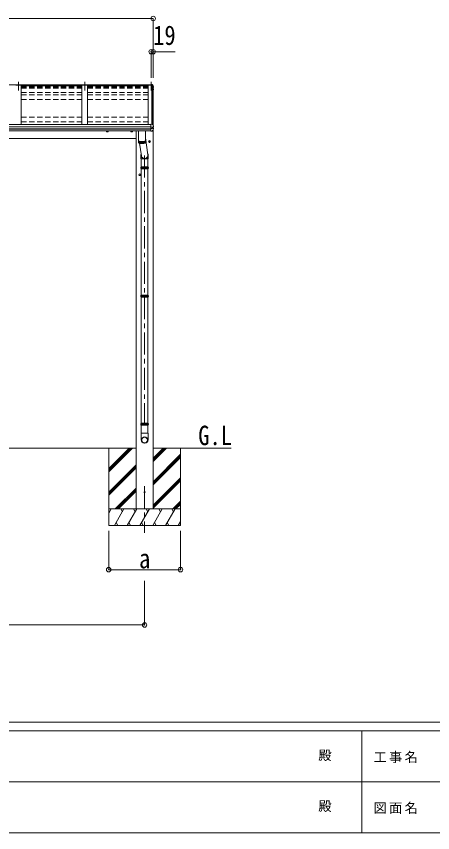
# Model space of a CAD drawing. Units: millimetres at full size, sheet at 1:40; details may follow other scales. Extents: x -11243 to 11243, y -7760 to 7760.
# Drawn here: x -3725 to 42, y -7760 to -376 of the extents above; entities that cross this region are included whole.
import ezdxf
from ezdxf.enums import TextEntityAlignment as Align

# ---------------------------------------------------------------- set-up
doc = ezdxf.new("R2010")
doc.units = ezdxf.units.MM
doc.header["$LTSCALE"] = 40
doc.header["$PDMODE"] = 32
doc.header["$PDSIZE"] = 40
doc.linetypes.add('CHAIN1', pattern=[8, 5, -1, 1, -1])
doc.linetypes.add('DASHED1', pattern=[1.8, 1.2, -0.6])
for name, color, linetype, lineweight in [('0-0_0', 7, 'Continuous', 9), ('0-1_本体', 5, 'CHAIN1', 9), ('0-3_ELV2', 4, 'Continuous', 9), ('0-6_OTH_LINE', 6, 'Continuous', 9), ('0-7_SHAPE', 4, 'Continuous', 9), ('0-9_OUTLINE', 7, 'Continuous', 9), ('F-0_240', 7, 'Continuous', 9)]:
    doc.layers.add(name, color=color, linetype=linetype, lineweight=lineweight)
doc.styles.add('ＭＳ ゴシック', font='')
doc.styles.get('ＭＳ ゴシック').set_extended_font_data('MS Gothic')

msp = doc.modelspace()

# ---------------------------------------------------------------- linework, layer by layer
at = {"layer": '0-0_0'}
for p, q in [((-2641.61, -4281.4), (-7170.61, -4281.4)), ((-2889.61, -4281.4), (-2889.61, -4981.4)), ((-2889.61, -4467.38), (-2703.63, -4281.4)), ((-2889.61, -4481.52), (-2689.48, -4281.4)), ((-2889.61, -4495.66), (-2675.34, -4281.4)), ((-2889.61, -4283.53), (-2887.47, -4281.4)), ((-1779.98, -4281.4), (-2487.61, -4281.4)), ((-2487.61, -4402.03), (-2366.97, -4281.4)), ((-2487.61, -4387.89), (-2381.12, -4281.4)), ((-2487.61, -4373.74), (-2395.26, -4281.4)), ((-2239.61, -4281.4), (-2239.61, -4981.4)), ((-2487.61, -4585.87), (-2239.61, -4337.88)), ((-2487.61, -4600.02), (-2239.61, -4352.02)), ((-2487.61, -4614.16), (-2239.61, -4366.16)), ((-2889.61, -4679.51), (-2641.61, -4431.51)), ((-2889.61, -4693.65), (-2641.61, -4445.65)), ((-2889.61, -4707.79), (-2641.61, -4459.79)), ((-2487.61, -4798.01), (-2239.61, -4550.01)), ((-2487.61, -4812.15), (-2239.61, -4564.15)), ((-2829.36, -4831.4), (-2641.61, -4643.64)), ((-2487.61, -4826.29), (-2239.61, -4578.29)), ((-2815.22, -4831.4), (-2641.61, -4657.78)), ((-2801.08, -4831.4), (-2641.61, -4671.92)), ((-2308.86, -4831.4), (-2239.61, -4762.14)), ((-2294.72, -4831.4), (-2239.61, -4776.28)), ((-2280.58, -4831.4), (-2239.61, -4790.42)), ((-2239.61, -4831.4), (-2889.61, -4831.4)), ((-2889.61, -4871.49), (-2866.46, -4831.4)), ((-2881.46, -4857.38), (-2889.61, -4843.26)), ((-2837.59, -4981.4), (-2750.99, -4831.4)), ((-2765.99, -4857.38), (-2780.99, -4831.4)), ((-2722.12, -4981.4), (-2635.52, -4831.4)), ((-2650.52, -4857.38), (-2665.52, -4831.4)), ((-2606.65, -4981.4), (-2520.05, -4831.4)), ((-2535.05, -4857.38), (-2550.05, -4831.4)), ((-2491.18, -4981.4), (-2404.58, -4831.4)), ((-2419.58, -4857.38), (-2434.58, -4831.4)), ((-2375.71, -4981.4), (-2289.11, -4831.4)), ((-2319.11, -4831.4), (-2304.11, -4857.38)), ((-2260.24, -4981.4), (-2239.61, -4945.66)), ((-2889.61, -4981.4), (-2239.61, -4981.4)), ((-2822.59, -4955.42), (-2807.59, -4981.4)), ((-2707.12, -4955.42), (-2692.12, -4981.4)), ((-2591.65, -4955.42), (-2576.65, -4981.4)), ((-2476.18, -4955.42), (-2461.18, -4981.4)), ((-2360.71, -4955.42), (-2345.71, -4981.4)), ((-2245.24, -4955.42), (-2239.61, -4965.18))]:
    msp.add_line(p, q, dxfattribs=at)
at = {"layer": '0-0_0', "linetype": 'DASHED1'}
msp.add_line((-2487.61, -4831.4), (-2641.61, -4831.4), dxfattribs=at)
at = {"layer": '0-1_本体'}
for p, q in [((-3706.11, -968.41), (-3706.11, -1047.67)), ((-3106.11, -968.02), (-3106.11, -1047.28)), ((-2506.11, -968.02), (-2506.11, -1047.28)), ((-2564.61, -1635.49), (-2564.61, -4080.11)), ((-2564.61, -4625.45), (-2564.61, -5046.53))]:
    msp.add_line(p, q, dxfattribs=at)
at = {"layer": '0-3_ELV2'}
for p, q in [((-7306.11, -996.3), (-2506.11, -996.3)), ((-3681.11, -999.58), (-3731.11, -999.58)), ((-3681.11, -999.58), (-3681.11, -1355.84)), ((-3681.11, -1004.98), (-3131.11, -1004.98)), ((-3081.11, -999.58), (-3131.11, -999.58)), ((-3131.11, -999.58), (-3131.11, -1355.84)), ((-3081.11, -999.58), (-3081.11, -1355.84)), ((-3081.11, -1004.98), (-2531.11, -1004.98)), ((-2494.23, -999.58), (-2531.11, -999.58)), ((-2531.11, -999.58), (-2531.11, -1355.84)), ((-2509.1, -996.3), (-2509.1, -993.44)), ((-2509.1, -993.44), (-2494.94, -994.21)), ((-2506.1, -996.3), (-2509.1, -996.3)), ((-2506.11, -999.58), (-2506.11, -996.3)), ((-2506.1, -996.3), (-2506.1, -999.52)), ((-2506.1, -998.54), (-2495.27, -999.14)), ((-2495.27, -999.52), (-2506.1, -999.52)), ((-2499.81, -1353.26), (-2499.81, -999.58)), ((-2495.27, -999.14), (-2494.9, -996.67)), ((-2495.27, -999.14), (-2495.27, -999.57)), ((-2495.13, -999.36), (-2494.9, -997.87)), ((-2493.93, -999.42), (-2495.13, -999.36)), ((-2487.11, -1018.13), (-2494.23, -999.58)), ((-2494.11, -999.89), (-2494.11, -1347.89)), ((-2487.11, -1018.13), (-2487.11, -1362.41)), ((-2487.11, -1019.16), (-2486.54, -1019.05)), ((-2487.11, -1019.51), (-2486.54, -1019.4)), ((-2485.68, -1020.76), (-2487.11, -1021.03)), ((-2487.11, -1032.82), (-2485.97, -1032.96)), ((-2484.63, -1015.47), (-2484.63, -1019.48)), ((-2487.11, -1036.83), (-2485.28, -1037.18)), ((-2486.25, -1038.52), (-2487.11, -1038.36)), ((-2484.27, -1034.08), (-2484.26, -1034.14)), ((-2484.23, -1034.41), (-2484.23, -1038.46)), ((-7303.11, -1355.84), (-2509.11, -1355.84)), ((-7303.11, -1375.36), (-2509.11, -1375.36)), ((-7303.11, -1376.27), (-2509.11, -1376.27)), ((-7303.11, -1393.5), (-2509.11, -1393.5)), ((-7303.11, -1395.47), (-2509.11, -1395.47)), ((-2509.11, -1416.28), (-2509.11, -1352.81)), ((-2509.11, -1378.12), (-2494.31, -1378.22)), ((-2509.11, -1391.98), (-2494.31, -1391.78)), ((-2492.66, -1378.12), (-2486.28, -1377.33)), ((-2492.11, -1378.06), (-2492.11, -1391.85)), ((-2492.11, -1385.84), (-2484.87, -1387.24)), ((-2487.61, -1400.9), (-2487.61, -4831.4)), ((-2487.11, -1377.44), (-2487.11, -1386.81)), ((-2485.4, -1377.19), (-2485.41, -1377.19)), ((-2485.4, -1377.19), (-2485.33, -1377.18)), ((-2484.53, -1376.2), (-2484.53, -1369.69)), ((-2484.06, -1394.75), (-2484.06, -1388.22)), ((-7303.11, -1413.49), (-2509.11, -1413.49)), ((-2641.61, -1413.49), (-2641.61, -4831.4)), ((-2509.11, -1416.28), (-2497.52, -1415.66)), ((-2496.73, -1415.19), (-2496.74, -1415.21)), ((-7170.61, -1481.4), (-2641.61, -1481.4))]:
    msp.add_line(p, q, dxfattribs=at)
at = {"layer": '0-3_ELV2', "linetype": 'DASHED1'}
for p, q in [((-3681.11, -1015.1), (-3131.11, -1015.1)), ((-3681.11, -1019.94), (-3131.11, -1019.94)), ((-3681.11, -1021.48), (-3131.11, -1021.48)), ((-3681.11, -1023.44), (-3131.11, -1023.44)), ((-3681.11, -1027.21), (-3131.11, -1027.21)), ((-3081.11, -1015.1), (-2531.11, -1015.1)), ((-3081.11, -1019.94), (-2531.11, -1019.94)), ((-3081.11, -1021.48), (-2531.11, -1021.48)), ((-3081.11, -1023.44), (-2531.11, -1023.44)), ((-3081.11, -1027.21), (-2531.11, -1027.21)), ((-3681.11, -1064.52), (-3131.11, -1064.52)), ((-3681.11, -1085.67), (-3131.11, -1085.67)), ((-3081.11, -1064.52), (-2531.11, -1064.52)), ((-3081.11, -1085.67), (-2531.11, -1085.67)), ((-3681.11, -1128.19), (-3131.11, -1128.19)), ((-3081.11, -1128.19), (-2531.11, -1128.19)), ((-3681.11, -1288.46), (-3131.11, -1288.46)), ((-3081.11, -1288.46), (-2531.11, -1288.46)), ((-3681.11, -1330.97), (-3131.11, -1330.97)), ((-3081.11, -1330.97), (-2531.11, -1330.97))]:
    msp.add_line(p, q, dxfattribs=at)
at = {"layer": '0-3_ELV2'}
for points in [[(-2509.1, -995.87), (-2494.9, -996.67), (-2494.9, -997.87), (-2493.79, -997.93)], [(-2495.21, -999.57), (-2495.13, -999.01), (-2495.13, -999.36)], [(-2492.3, -995.42), (-2488.05, -1006.03), (-2484.71, -1014.97), (-2484.64, -1015.25), (-2484.64, -1015.31)], [(-2492.3, -998.99), (-2491.3, -1001.48), (-2490.32, -1003.97), (-2489.35, -1006.47), (-2488.39, -1008.98), (-2487.45, -1011.49), (-2486.52, -1014.01), (-2485.61, -1016.53), (-2484.7, -1019.05)], [(-2484.64, -1015.31), (-2484.63, -1015.41), (-2484.63, -1015.47)], [(-2484.4, -1039.1), (-2485.87, -1041.64), (-2487.11, -1043.77)], [(-2484.26, -1034.09), (-2484.24, -1034.27), (-2484.23, -1034.41)], [(-2509.11, -1352.81), (-2495.11, -1353.49), (-2495.11, -1347.84), (-2493.34, -1347.93)], [(-2492.66, -1378.12), (-2492.9, -1378.15), (-2493.05, -1378.17)], [(-2492.47, -1348.55), (-2491.43, -1351.14), (-2490.41, -1353.72), (-2489.4, -1356.32), (-2488.41, -1358.91), (-2487.43, -1361.52), (-2486.47, -1364.13), (-2485.52, -1366.74), (-2484.59, -1369.36)], [(-2487.88, -1377.42), (-2486.64, -1377.37), (-2485.41, -1377.19)], [(-2484.59, -1369.36), (-2484.54, -1369.57), (-2484.53, -1369.69)], [(-2902.09, -1421.19), (-2908.59, -1417.44), (-2908.59, -1413.49)], [(-2902.09, -1421.19), (-2895.59, -1417.44), (-2895.59, -1413.49)], [(-2682.11, -1421.19), (-2688.61, -1417.44), (-2688.61, -1413.49)], [(-2682.11, -1421.19), (-2675.61, -1417.44), (-2675.61, -1413.49)], [(-2520.61, -1516.19), (-2527.11, -1512.44), (-2527.11, -1504.93), (-2520.61, -1501.18)], [(-2520.61, -1516.19), (-2514.11, -1512.44), (-2514.11, -1504.93), (-2520.61, -1501.18)], [(-2607.61, -1816.19), (-2614.11, -1812.44), (-2614.11, -1804.93), (-2607.61, -1801.18)], [(-2607.61, -1816.19), (-2601.11, -1812.44), (-2601.11, -1804.93), (-2607.61, -1801.18)]]:
    msp.add_lwpolyline(points, dxfattribs=at)
for centre, radius in [((-2520.61, -1508.69), 8.5), ((-2520.61, -1508.69), 7.7), ((-2520.61, -1508.69), 6.5), ((-2607.61, -1808.69), 8.5), ((-2607.61, -1808.69), 7.7), ((-2607.61, -1808.69), 6.5), ((-2564.61, -4681.4), 5)]:
    msp.add_circle(centre, radius, dxfattribs=at)
for centre, radius, start, end in [((-2494.53, -996.79), 2.62, 31.83445, 99.24), ((-2493.94, -999.72), 0.3, 21.99494, 87.04231), ((-2493.87, -999.63), 1.7, 22.00225, 87.0423), ((-2956.04, -1185.98), 498.52, 19.56907, 21.95354), ((-2486.6, -1018.76), 0.3, 280.95393, 327.06409), ((-2486.59, -1019.11), 0.299, 280.88931, 19.51522), ((-2485.98, -1035.29), 2.32, 60.30373, 87.34859), ((-2485.93, -1019.48), 1.3, 280.88938, 19.44863), ((-2485.53, -1034.37), 1.3, 10.02543, 80.23195), ((-2918.87, -790.2), 499.04, 329.90411, 330.14673), ((-2918.87, -790.55), 499.04, 329.90411, 330.14673), ((-2486.31, -1038.81), 0.299, 330.19129, 79.12168), ((-2485.53, -1038.46), 1.3, 330.27138, 79.1216), ((-2879.01, -1161.05), 459.05, 326.38357, 329.32444), ((-2493.39, -1348.93), 1, 22.05378, 87.04045), ((-2491.76, -1375.5), 16.37, 265.48312, 268.58725), ((-2485.53, -1376.2), 1, 281.45361, 0), ((-2485.06, -1388.22), 0.998, 0.05121, 79.086), ((-2485.06, -1394.75), 1, 329.32149, 0), ((-2902.09, -1413.69), 8.5, 178.68472, 1.31528), ((-2902.09, -1413.69), 7.7, 178.54804, 1.45196), ((-2902.09, -1413.69), 6.5, 178.27976, 1.72024), ((-2682.11, -1413.69), 8.5, 178.68482, 1.31518), ((-2682.11, -1413.69), 7.7, 178.54815, 1.45185), ((-2682.11, -1413.69), 6.5, 178.27991, 1.72009), ((-2497.57, -1414.66), 1, 273.10735, 326.38063)]:
    msp.add_arc(centre, radius, start, end, dxfattribs=at)
for centre, major_axis, ratio, start_param, end_param in [((-2492.95, -1370.6), (-9.96, -2.12), 0.734427, 1.2806875, 1.4059912), ((-2492.95, -1399.38), (-9.97, 1.96), 0.736539, 4.8664216, 4.9917253), ((-2493.11, -1391.66), (-1, 0.195), 0.067217, 2.8005545, 3.1546872)]:
    msp.add_ellipse(centre, major_axis=major_axis, ratio=ratio, start_param=start_param, end_param=end_param, dxfattribs=at)
at = {"layer": '0-6_OTH_LINE'}
for p, q in [((-7325.11, -396.3), (-2487.11, -396.3)), ((-2487.11, -396.3), (-2487.11, -931.77)), ((-2506.11, -696.3), (-2506.11, -931.77)), ((-2506.11, -696.3), (-2487.11, -696.3)), ((-2487.11, -696.3), (-2487.11, -931.77)), ((-2487.11, -696.3), (-2286.89, -696.3)), ((-2889.61, -5381.38), (-2889.61, -5031.4)), ((-2239.61, -5381.38), (-2239.61, -5031.4)), ((-2889.61, -5381.38), (-2239.61, -5381.38)), ((-2564.61, -5881.4), (-2564.61, -5481.4)), ((-7247.61, -5881.4), (-2564.61, -5881.4))]:
    msp.add_line(p, q, dxfattribs=at)
for p in [(-2487.11, -396.3), (-2506.11, -696.3), (-2487.11, -696.3), (-2889.61, -5381.38), (-2239.61, -5381.38), (-2564.61, -5881.4)]:
    msp.add_point(p, dxfattribs=at)
at = {"layer": '0-9_OUTLINE'}
for p, q in [((-2620.61, -1413.49), (-2620.61, -1501.6)), ((-2556.61, -1501.6), (-2556.61, -1413.49)), ((-2556.61, -1474.36), (-2534.95, -1627.59)), ((-2620.61, -1502.56), (-2620.61, -1518.02)), ((-2620.02, -1519.57), (-2620.02, -1504.12)), ((-2618.79, -1505.3), (-2618.79, -1520.76)), ((-2616.97, -1521.85), (-2616.97, -1506.39)), ((-2614.61, -1507.39), (-2614.61, -1522.84)), ((-2611.74, -1523.74), (-2611.74, -1508.28)), ((-2610.31, -1524.1), (-2592.97, -1639.24)), ((-2608.42, -1524.52), (-2608.42, -1509.06)), ((-2604.72, -1509.72), (-2604.72, -1525.17)), ((-2600.71, -1510.23), (-2600.71, -1525.68)), ((-2596.46, -1510.59), (-2596.46, -1526.04)), ((-2592.06, -1510.79), (-2592.06, -1526.25)), ((-2587.6, -1510.84), (-2587.6, -1526.29)), ((-2583.16, -1510.72), (-2583.16, -1526.17)), ((-2578.83, -1510.44), (-2578.83, -1525.9)), ((-2574.69, -1510.02), (-2574.69, -1525.47)), ((-2570.83, -1509.44), (-2570.83, -1524.9)), ((-2567.31, -1508.74), (-2567.31, -1524.19)), ((-2564.21, -1507.92), (-2564.21, -1523.37)), ((-2561.58, -1507), (-2561.58, -1522.45)), ((-2559.49, -1505.99), (-2559.49, -1521.45)), ((-2557.96, -1504.94), (-2557.96, -1520.4)), ((-2556.61, -1518.02), (-2556.61, -1502.56)), ((-2597.99, -1634.98), (-2597.99, -1666.57)), ((-2532, -1666.57), (-2597.99, -1666.57)), ((-2594.61, -1666.57), (-2594.61, -1737.44)), ((-2534.61, -1666.57), (-2534.61, -1737.44)), ((-2532, -1635.4), (-2532, -1666.57)), ((-2602.61, -1746.44), (-2526.61, -1746.44)), ((-2597.21, -1739.44), (-2532, -1739.44)), ((-2597.21, -1753.44), (-2532, -1753.44)), ((-2596.61, -1737.44), (-2532.61, -1737.44)), ((-2596.61, -1737.44), (-2596.61, -1739.44)), ((-2596.61, -1753.44), (-2596.61, -1755.44)), ((-2596.61, -1755.44), (-2532.61, -1755.44)), ((-2594.61, -1755.44), (-2594.61, -2897.41)), ((-2534.61, -1755.44), (-2534.61, -2897.41)), ((-2532.61, -1737.44), (-2532.61, -1739.44)), ((-2532.61, -1753.44), (-2532.61, -1755.44)), ((-2602.61, -2906.41), (-2526.61, -2906.41)), ((-2597.21, -2899.41), (-2532, -2899.41)), ((-2597.21, -2913.41), (-2532, -2913.41)), ((-2596.61, -2897.41), (-2532.61, -2897.41)), ((-2596.61, -2897.41), (-2596.61, -2899.41)), ((-2596.61, -2913.41), (-2596.61, -2915.41)), ((-2596.61, -2915.41), (-2532.61, -2915.41)), ((-2594.61, -2915.41), (-2594.61, -4057.38)), ((-2534.61, -2915.41), (-2534.61, -4057.38)), ((-2532.61, -2897.41), (-2532.61, -2899.41)), ((-2532.61, -2913.41), (-2532.61, -2915.41)), ((-2597.21, -4059.38), (-2532, -4059.38)), ((-2596.61, -4057.38), (-2532.61, -4057.38)), ((-2596.61, -4057.38), (-2596.61, -4059.38)), ((-2532.61, -4057.38), (-2532.61, -4059.38)), ((-2602.61, -4066.38), (-2526.61, -4066.38)), ((-2597.21, -4073.38), (-2532, -4073.38)), ((-2596.61, -4073.38), (-2596.61, -4075.38)), ((-2596.61, -4075.38), (-2532.61, -4075.38)), ((-2594.61, -4075.38), (-2594.61, -4146.38)), ((-2534.61, -4075.38), (-2534.61, -4146.38)), ((-2532.61, -4073.38), (-2532.61, -4075.38)), ((-2532.76, -4146.38), (-2596.46, -4146.38)), ((-2596.46, -4146.38), (-2596.46, -4205.66)), ((-2532.76, -4146.38), (-2532.76, -4205.66))]:
    msp.add_line(p, q, dxfattribs=at)
for points in [[(-2620.61, -1501.6), (-2620.6, -1501.74), (-2620.49, -1502.3), (-2620.24, -1502.85), (-2619.84, -1503.4), (-2619.3, -1503.94), (-2618.61, -1504.47), (-2617.79, -1504.99), (-2616.84, -1505.49), (-2615.76, -1505.98), (-2614.56, -1506.44), (-2613.23, -1506.89), (-2611.8, -1507.3), (-2610.26, -1507.7), (-2608.62, -1508.06), (-2606.89, -1508.39), (-2605.07, -1508.7), (-2603.18, -1508.97), (-2601.22, -1509.21), (-2599.21, -1509.41), (-2597.15, -1509.58), (-2595.05, -1509.71), (-2592.92, -1509.8), (-2590.77, -1509.86), (-2588.61, -1509.88)], [(-2620.61, -1518.02), (-2620.6, -1518.16), (-2620.49, -1518.72), (-2620.24, -1519.27), (-2619.84, -1519.82), (-2619.3, -1520.36), (-2618.61, -1520.89), (-2617.79, -1521.41), (-2616.84, -1521.91), (-2615.76, -1522.4), (-2614.56, -1522.86), (-2613.23, -1523.31), (-2611.8, -1523.72), (-2610.26, -1524.12), (-2608.62, -1524.48), (-2606.89, -1524.82), (-2605.07, -1525.12), (-2603.18, -1525.39), (-2601.22, -1525.63), (-2599.21, -1525.83), (-2597.15, -1526), (-2595.05, -1526.13), (-2592.92, -1526.22), (-2590.77, -1526.28), (-2588.61, -1526.3)], [(-2620.55, -1502.08), (-2620.56, -1502.14), (-2620.6, -1502.7), (-2620.49, -1503.26), (-2620.24, -1503.82), (-2619.84, -1504.37), (-2619.3, -1504.91), (-2618.61, -1505.44), (-2617.79, -1505.96), (-2616.84, -1506.46), (-2615.76, -1506.94), (-2614.56, -1507.41), (-2613.23, -1507.85), (-2611.8, -1508.27), (-2610.26, -1508.66), (-2608.62, -1509.03), (-2606.89, -1509.36), (-2605.07, -1509.66), (-2603.18, -1509.94), (-2601.22, -1510.17), (-2599.21, -1510.38), (-2597.15, -1510.54), (-2595.05, -1510.68), (-2592.92, -1510.77), (-2590.77, -1510.83), (-2588.61, -1510.85)], [(-2618.9, -1504.26), (-2618.46, -1504.73), (-2617.82, -1505.25), (-2617.04, -1505.76), (-2616.13, -1506.25), (-2615.09, -1506.73), (-2613.93, -1507.19), (-2612.65, -1507.63), (-2611.26, -1508.04), (-2609.76, -1508.43), (-2608.17, -1508.79), (-2606.48, -1509.12), (-2604.71, -1509.42), (-2602.87, -1509.69), (-2600.96, -1509.92), (-2598.99, -1510.12), (-2596.97, -1510.29), (-2594.91, -1510.42), (-2592.83, -1510.51), (-2590.72, -1510.57), (-2588.61, -1510.59)], [(-2588.61, -1509.88), (-2586.44, -1509.86), (-2584.29, -1509.8), (-2582.16, -1509.71), (-2580.06, -1509.58), (-2578, -1509.41), (-2575.99, -1509.21), (-2574.03, -1508.97), (-2572.14, -1508.7), (-2570.32, -1508.39), (-2568.59, -1508.06), (-2566.95, -1507.7), (-2565.41, -1507.3), (-2563.98, -1506.89), (-2562.65, -1506.44), (-2561.45, -1505.98), (-2560.37, -1505.49), (-2559.42, -1504.99), (-2558.6, -1504.47), (-2557.92, -1503.94), (-2557.37, -1503.4), (-2556.97, -1502.85), (-2556.72, -1502.3), (-2556.61, -1501.74), (-2556.61, -1501.6)], [(-2588.61, -1510.85), (-2586.44, -1510.83), (-2584.29, -1510.77), (-2582.16, -1510.68), (-2580.06, -1510.54), (-2578, -1510.38), (-2575.99, -1510.17), (-2574.03, -1509.94), (-2572.14, -1509.66), (-2570.32, -1509.36), (-2568.59, -1509.03), (-2566.95, -1508.66), (-2565.41, -1508.27), (-2563.98, -1507.85), (-2562.65, -1507.41), (-2561.45, -1506.94), (-2560.37, -1506.46), (-2559.42, -1505.96), (-2558.6, -1505.44), (-2557.92, -1504.91), (-2557.37, -1504.37), (-2556.97, -1503.82), (-2556.72, -1503.26), (-2556.61, -1502.7), (-2556.65, -1502.14), (-2556.66, -1502.08)], [(-2588.61, -1510.59), (-2586.49, -1510.57), (-2584.38, -1510.51), (-2582.3, -1510.42), (-2580.24, -1510.29), (-2578.22, -1510.12), (-2576.25, -1509.92), (-2574.34, -1509.69), (-2572.5, -1509.42), (-2570.73, -1509.12), (-2569.04, -1508.79), (-2567.45, -1508.43), (-2565.95, -1508.04), (-2564.56, -1507.63), (-2563.28, -1507.19), (-2562.12, -1506.73), (-2561.08, -1506.25), (-2560.17, -1505.76), (-2559.4, -1505.25), (-2558.75, -1504.73), (-2558.31, -1504.26)], [(-2588.61, -1526.3), (-2586.44, -1526.28), (-2584.29, -1526.22), (-2582.16, -1526.13), (-2580.06, -1526), (-2578, -1525.83), (-2575.99, -1525.63), (-2574.03, -1525.39), (-2572.14, -1525.12), (-2570.32, -1524.82), (-2568.59, -1524.48), (-2566.95, -1524.12), (-2565.41, -1523.72), (-2563.98, -1523.31), (-2562.65, -1522.86), (-2561.45, -1522.4), (-2560.37, -1521.91), (-2559.42, -1521.41), (-2558.6, -1520.89), (-2557.92, -1520.36), (-2557.37, -1519.82), (-2556.97, -1519.27), (-2556.72, -1518.72), (-2556.61, -1518.16), (-2556.61, -1518.02)]]:
    msp.add_lwpolyline(points, dxfattribs=at)
for centre, radius, start, end in [((-2570.36, -1746.44), 27.75, 165.38919, 194.61079), ((-2558.86, -1746.44), 27.75, 0, 14.61083), ((-2558.86, -1746.44), 27.75, 345.38917, 0), ((-2570.36, -2906.41), 27.75, 165.38919, 194.61079), ((-2558.86, -2906.41), 27.75, 0, 14.61083), ((-2558.86, -2906.41), 27.75, 345.38917, 0), ((-2570.36, -4066.38), 27.75, 165.38919, 194.61079), ((-2558.86, -4066.38), 27.75, 0, 14.61083), ((-2558.86, -4066.38), 27.75, 345.38917, 0), ((-2565.46, -4205.66), 31, 180, 270), ((-2563.76, -4205.66), 31, 270, 0)]:
    msp.add_arc(centre, radius, start, end, dxfattribs=at)
for centre, major_axis, ratio, start_param, end_param in [((-2564.99, -1631.89), (-33, -3.09), 0.972144, 5.8034438, 9.8593375), ((-2564.93, -1631.88), (-2.75, 29.4), 0.995638, 1.5707963, 4.7150999)]:
    msp.add_ellipse(centre, major_axis=major_axis, ratio=ratio, start_param=start_param, end_param=end_param, dxfattribs=at)
for major_axis in [(-28.29, 0), (-25.83, 0)]:
    msp.add_ellipse((-2564.61, -4208.47), major_axis=major_axis, ratio=0.996195, dxfattribs=at)
at = {"layer": 'F-0_240', "color": 5}
for p, q in [((-11242.74, -6760), (10677.26, -6760)), ((-11242.74, -6840), (7121.58, -6840)), ((-598.42, -6840), (-598.42, -7760)), ((-4598.42, -7300), (3601.58, -7300)), ((-11242.74, -7760), (10677.26, -7760))]:
    msp.add_line(p, q, dxfattribs=at)

# ---------------------------------------------------------------- texts
at = {"layer": '0-6_OTH_LINE', "color": 7, "style": 'ＭＳ ゴシック', "width": 0.85}
for s, p in [('19', (-2487.21, -687.89)), ('a', (-2614.61, -5421.38))]:
    msp.add_text(s, height=176, dxfattribs=at).set_placement(p, align=Align.BOTTOM_LEFT)
at = {"layer": '0-7_SHAPE', "color": 7, "style": 'ＭＳ ゴシック', "width": 0.85}
msp.add_text('G.L', height=176, dxfattribs=at).set_placement((-2079, -4307.68), align=Align.BOTTOM_LEFT)
at = {"layer": 'F-0_240', "style": 'ＭＳ ゴシック'}
for p in [(-992.7, -7130), (-992.7, -7590)]:
    msp.add_text('殿', height=87.98, dxfattribs=at).set_placement(p, align=Align.BOTTOM_LEFT)
at = {"layer": 'F-0_240', "char_height": 87.98, "attachment_point": 7, "style": 'ＭＳ ゴシック'}
for s, insert in [('\\T1.17;工事名', (-492.95, -7130)), ('\\T1.17;図面名', (-492.95, -7590))]:
    msp.add_mtext(s, dxfattribs=dict(at, insert=insert))

doc.saveas('drawing.dxf')
